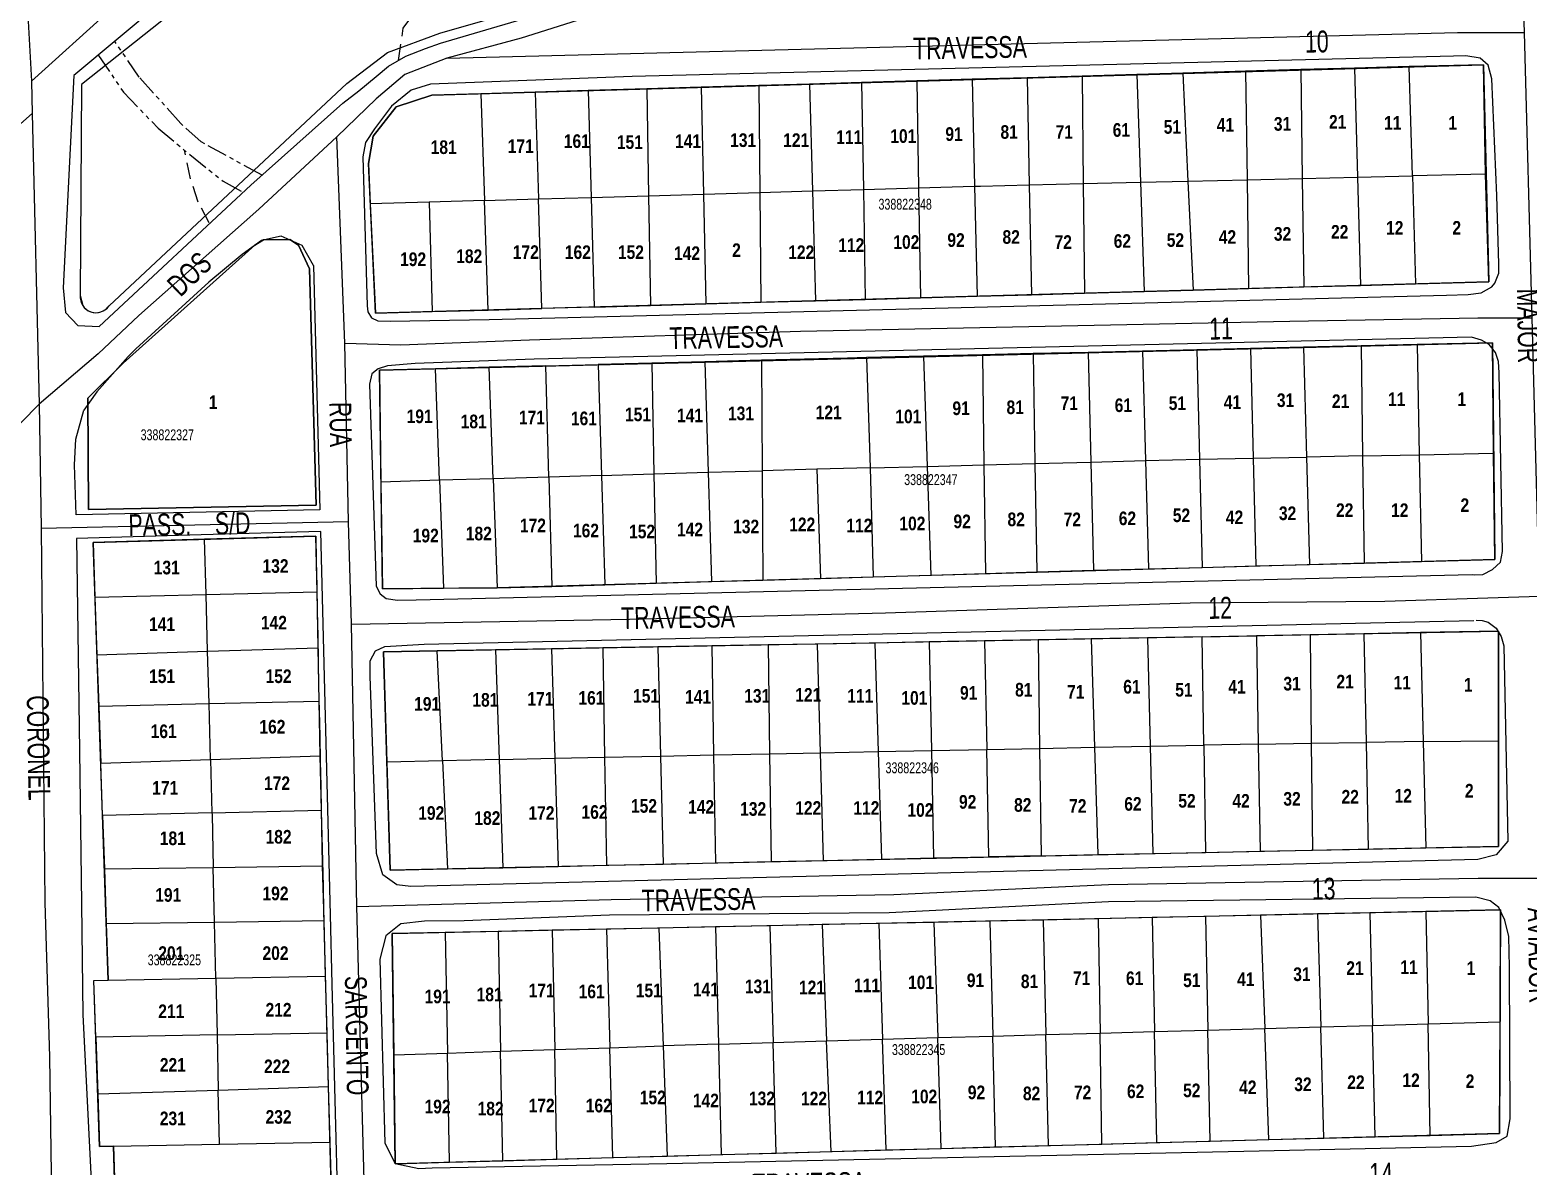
# Model space of a CAD drawing. Extents: x 204256 to 207861, y 4845615 to 4848347.
# Drawn here: x 204730 to 205005, y 4847095 to 4847303.6 of the extents above; entities that cross this region are included whole.
import ezdxf
from ezdxf.enums import TextEntityAlignment as Align

# ---------------------------------------------------------------- set-up
doc = ezdxf.new("R2010")
doc.units = 0
doc.header["$LTSCALE"] = 1.5
doc.header["$MEASUREMENT"] = 0
doc.linetypes.add('PHANTOMX2', pattern=[5, 2.5, -0.5, 0.5, -0.5, 0.5, -0.5])
doc.linetypes.add('TRACO_15', pattern=[3, 2, -1])
for name, color, linetype in [('CD-MALHA-LOTES', 40, 'CONTINUOUS'), ('CD_TXT_QUADRA', 7, 'CONTINUOUS'), ('RU-QUADRAS', 210, 'CONTINUOUS'), ('SV-CAMINHO-TRILHA', 20, 'CONTINUOUS'), ('SV-EIXO-ROD-ESTR', 7, 'CONTINUOUS'), ('SV-EIXO-RUA-PAV', 20, 'CONTINUOUS'), ('SV-ROD-FEDERAIS', 1, 'CONTINUOUS'), ('SV-RUA-NAO-PAV-S-GUIA-C-GUIA', 7, 'PHANTOMX2'), ('SV-RUA-PAVIM-S-GUIA-C-GUIA', 7, 'CONTINUOUS'), ('SV-TXT-ROD-FED', 7, 'CONTINUOUS'), ('SV-TXT-RUA-N-PAV-S-GUIA-C-GUIA', 7, 'CONTINUOUS'), ('SV-TXT-RUA-PAV-S-GUIA-C-GUIA', 7, 'CONTINUOUS'), ('Th_NmrPort', 7, 'CONTINUOUS')]:
    doc.layers.add(name, color=color, linetype=linetype)
doc.styles.add('3388-22-2D_TXT$0$ARIAL', font='ARIAL.TTF')
doc.styles.add('ARIAL', font='ARIAL.TTF')
doc.styles.get("Standard").update_dxf_attribs({"font": 'swisscbo.ttf'})

msp = doc.modelspace()

# ---------------------------------------------------------------- linework, layer by layer
at = {"layer": 'CD-MALHA-LOTES', "linetype": 'Continuous'}
for p, q in [((204941.6, 4847295.69), (204933.14, 4847295.44)), ((204953.12, 4847296.03), (204941.6, 4847295.69)), ((204941.6, 4847295.69), (204942.54, 4847275.85)), ((204963.26, 4847296.33), (204953.12, 4847296.03)), ((204953.12, 4847296.03), (204953.39, 4847276.1)), ((204973.13, 4847296.62), (204963.26, 4847296.33)), ((204963.26, 4847296.33), (204963.53, 4847276.34)), ((204983.12, 4847296.92), (204973.13, 4847296.62)), ((204973.13, 4847296.62), (204973.67, 4847276.57)), ((204996.78, 4847297.21), (204983.12, 4847296.92)), ((204983.74, 4847276.81), (204983.12, 4847296.92)), ((204997.18, 4847277.13), (204996.78, 4847297.21)), ((204853.21, 4847293.08), (204843.21, 4847292.79)), ((204863.76, 4847293.39), (204853.21, 4847293.08)), ((204853.21, 4847293.08), (204853.61, 4847273.48)), ((204873.06, 4847293.67), (204863.76, 4847293.39)), ((204863.76, 4847293.39), (204863.96, 4847273.78)), ((204882.63, 4847293.95), (204873.06, 4847293.67)), ((204873.06, 4847293.67), (204873.6, 4847274.06)), ((204892.78, 4847294.25), (204882.63, 4847293.95)), ((204882.63, 4847293.95), (204882.96, 4847274.33)), ((204902.92, 4847294.55), (204892.78, 4847294.25)), ((204892.78, 4847294.25), (204893.11, 4847274.63)), ((204913, 4847294.85), (204902.92, 4847294.55)), ((204902.92, 4847294.55), (204903.38, 4847274.93)), ((204923.13, 4847295.15), (204913, 4847294.85)), ((204913, 4847294.85), (204913.4, 4847275.17)), ((204933.14, 4847295.44), (204923.13, 4847295.15)), ((204923.13, 4847295.15), (204923.33, 4847275.4)), ((204933.14, 4847295.44), (204933.81, 4847275.64)), ((204812.72, 4847291.89), (204803.72, 4847291.62)), ((204822.72, 4847292.18), (204812.72, 4847291.89)), ((204812.72, 4847291.89), (204813.39, 4847272.3)), ((204832.43, 4847292.47), (204822.72, 4847292.18)), ((204822.72, 4847292.18), (204823.32, 4847272.59)), ((204843.21, 4847292.79), (204832.43, 4847292.47)), ((204832.43, 4847292.47), (204832.97, 4847272.87)), ((204843.21, 4847292.79), (204843.54, 4847273.18)), ((204792.1, 4847279.08), (204792.45, 4847271.69)), ((204963.53, 4847276.34), (204973.67, 4847276.57)), ((204973.67, 4847276.57), (204983.74, 4847276.81)), ((204973.67, 4847276.57), (204974.21, 4847256.72)), ((204997.18, 4847277.13), (204983.74, 4847276.81)), ((204983.74, 4847276.81), (204984.34, 4847257.01)), ((204997.77, 4847257.39), (204997.18, 4847277.13)), ((204853.61, 4847273.48), (204863.96, 4847273.78)), ((204863.96, 4847273.78), (204873.6, 4847274.06)), ((204863.96, 4847273.78), (204864.16, 4847253.61)), ((204873.6, 4847274.06), (204882.96, 4847274.33)), ((204873.6, 4847274.06), (204874.15, 4847253.89)), ((204882.96, 4847274.33), (204893.11, 4847274.63)), ((204882.96, 4847274.33), (204883.31, 4847254.15)), ((204893.11, 4847274.63), (204903.38, 4847274.93)), ((204893.11, 4847274.63), (204893.45, 4847254.44)), ((204903.38, 4847274.93), (204904.44, 4847274.96)), ((204903.38, 4847274.93), (204903.86, 4847254.73)), ((204904.44, 4847274.96), (204913.4, 4847275.17)), ((204913.4, 4847275.17), (204923.33, 4847275.4)), ((204913.4, 4847275.17), (204913.81, 4847255.01)), ((204923.33, 4847275.4), (204933.81, 4847275.64)), ((204923.33, 4847275.4), (204923.53, 4847255.29)), ((204933.81, 4847275.64), (204942.54, 4847275.85)), ((204933.81, 4847275.64), (204934.49, 4847255.6)), ((204942.54, 4847275.85), (204953.39, 4847276.1)), ((204942.54, 4847275.85), (204943.48, 4847255.85)), ((204953.39, 4847276.1), (204963.53, 4847276.34)), ((204953.39, 4847276.1), (204953.66, 4847256.14)), ((204963.53, 4847276.34), (204963.8, 4847256.43)), ((204803.28, 4847272.01), (204792.45, 4847271.69)), ((204792.45, 4847271.69), (204793.42, 4847251.61)), ((204813.39, 4847272.3), (204803.28, 4847272.01)), ((204803.28, 4847272.01), (204803.81, 4847251.9)), ((204813.39, 4847272.3), (204823.32, 4847272.59)), ((204814.08, 4847252.19), (204813.39, 4847272.3)), ((204823.32, 4847272.59), (204832.97, 4847272.87)), ((204823.94, 4847252.47), (204823.32, 4847272.59)), ((204832.97, 4847272.87), (204843.54, 4847273.18)), ((204832.97, 4847272.87), (204833.52, 4847252.74)), ((204843.54, 4847273.18), (204853.61, 4847273.48)), ((204843.54, 4847273.18), (204843.89, 4847253.03)), ((204853.61, 4847273.48), (204854.02, 4847253.32)), ((204771.28, 4847264.07), (204747.08, 4847242.46)), ((204782.51, 4847216.34), (204781.29, 4847259.77)), ((204984.34, 4847257.01), (204997.77, 4847257.39)), ((204883.31, 4847254.15), (204893.45, 4847254.44)), ((204893.45, 4847254.44), (204903.86, 4847254.73)), ((204903.86, 4847254.73), (204913.81, 4847255.01)), ((204913.81, 4847255.01), (204923.53, 4847255.29)), ((204923.53, 4847255.29), (204934.49, 4847255.6)), ((204934.49, 4847255.6), (204943.48, 4847255.85)), ((204943.48, 4847255.85), (204953.66, 4847256.14)), ((204953.66, 4847256.14), (204963.8, 4847256.43)), ((204963.8, 4847256.43), (204974.21, 4847256.72)), ((204974.21, 4847256.72), (204984.34, 4847257.01)), ((204793.42, 4847251.61), (204803.81, 4847251.9)), ((204803.81, 4847251.9), (204814.08, 4847252.19)), ((204814.08, 4847252.19), (204823.94, 4847252.47)), ((204833.52, 4847252.74), (204823.94, 4847252.47)), ((204833.52, 4847252.74), (204843.89, 4847253.03)), ((204843.89, 4847253.03), (204854.02, 4847253.32)), ((204854.02, 4847253.32), (204864.16, 4847253.61)), ((204864.16, 4847253.61), (204874.15, 4847253.89)), ((204874.15, 4847253.89), (204883.31, 4847254.15)), ((204998.45, 4847246.18), (204984.6, 4847245.85)), ((204998.66, 4847225.9), (204998.45, 4847246.18)), ((204880.07, 4847243.37), (204864.24, 4847242.96)), ((204883.56, 4847243.45), (204880.07, 4847243.37)), ((204893.99, 4847243.7), (204883.56, 4847243.45)), ((204883.56, 4847243.45), (204884.18, 4847223.2)), ((204904.81, 4847243.96), (204893.99, 4847243.7)), ((204893.99, 4847243.7), (204894.67, 4847223.47)), ((204914.1, 4847244.18), (204904.81, 4847243.96)), ((204904.81, 4847243.96), (204905.08, 4847223.75)), ((204924.25, 4847244.42), (204914.1, 4847244.18)), ((204914.1, 4847244.18), (204914.45, 4847224)), ((204934.19, 4847244.65), (204924.25, 4847244.42)), ((204924.25, 4847244.42), (204924.73, 4847224.27)), ((204944.19, 4847244.89), (204934.19, 4847244.65)), ((204934.19, 4847244.65), (204934.74, 4847224.54)), ((204954.05, 4847245.13), (204944.19, 4847244.89)), ((204944.19, 4847244.89), (204944.67, 4847224.8)), ((204963.76, 4847245.36), (204954.05, 4847245.13)), ((204954.05, 4847245.13), (204954.53, 4847225)), ((204974.32, 4847245.61), (204963.76, 4847245.36)), ((204963.76, 4847245.36), (204964.31, 4847225.2)), ((204984.6, 4847245.85), (204974.32, 4847245.61)), ((204974.32, 4847245.61), (204974.59, 4847225.41)), ((204984.6, 4847245.85), (204985.01, 4847225.62)), ((204747.08, 4847242.46), (204740.62, 4847236)), ((204804.42, 4847241.41), (204794.12, 4847241.15)), ((204794.12, 4847241.15), (204794.4, 4847220.6)), ((204814.28, 4847241.67), (204804.42, 4847241.41)), ((204805.17, 4847220.92), (204804.42, 4847241.41)), ((204824.69, 4847241.94), (204814.28, 4847241.67)), ((204815.03, 4847221.22), (204814.28, 4847241.67)), ((204824.69, 4847241.94), (204834.26, 4847242.18)), ((204825.24, 4847221.53), (204824.69, 4847241.94)), ((204844.11, 4847242.44), (204834.26, 4847242.18)), ((204834.26, 4847242.18), (204834.88, 4847221.82)), ((204853.84, 4847242.69), (204844.11, 4847242.44)), ((204844.11, 4847242.44), (204844.52, 4847222.11)), ((204864.24, 4847242.96), (204853.84, 4847242.69)), ((204853.84, 4847242.69), (204854.45, 4847222.41)), ((204864.24, 4847242.96), (204864.38, 4847222.67)), ((204740.62, 4847236), (204740.75, 4847215.54)), ((204914.45, 4847224), (204924.73, 4847224.27)), ((204924.73, 4847224.27), (204934.74, 4847224.54)), ((204924.73, 4847224.27), (204925.21, 4847204.4)), ((204934.74, 4847224.54), (204944.67, 4847224.8)), ((204934.74, 4847224.54), (204935.28, 4847204.67)), ((204944.67, 4847224.8), (204954.53, 4847225)), ((204944.67, 4847224.8), (204945.14, 4847204.94)), ((204954.53, 4847225), (204964.31, 4847225.2)), ((204954.53, 4847225), (204954.99, 4847205.2)), ((204974.59, 4847225.41), (204964.31, 4847225.2)), ((204964.31, 4847225.2), (204964.85, 4847205.46)), ((204974.59, 4847225.41), (204985.01, 4847225.62)), ((204974.59, 4847225.41), (204974.86, 4847205.73)), ((204985.01, 4847225.62), (204998.66, 4847225.9)), ((204985.01, 4847225.62), (204985.42, 4847206.01)), ((204998.87, 4847206.37), (204998.66, 4847225.9)), ((204825.24, 4847221.53), (204815.03, 4847221.22)), ((204834.88, 4847221.82), (204825.24, 4847221.53)), ((204825.24, 4847221.53), (204825.77, 4847201.45)), ((204834.88, 4847221.82), (204844.52, 4847222.11)), ((204834.88, 4847221.82), (204835.49, 4847201.74)), ((204844.52, 4847222.11), (204854.45, 4847222.41)), ((204844.52, 4847222.11), (204844.93, 4847202.02)), ((204854.45, 4847222.41), (204864.38, 4847222.67)), ((204854.45, 4847222.41), (204855.06, 4847202.32)), ((204874.41, 4847222.94), (204864.38, 4847222.67)), ((204864.38, 4847222.67), (204864.52, 4847202.6)), ((204884.18, 4847223.2), (204874.41, 4847222.94)), ((204874.41, 4847222.94), (204875.06, 4847202.92)), ((204884.18, 4847223.2), (204894.67, 4847223.47)), ((204884.18, 4847223.2), (204884.78, 4847203.2)), ((204894.67, 4847223.47), (204905.08, 4847223.75)), ((204894.67, 4847223.47), (204895.35, 4847203.52)), ((204905.08, 4847223.75), (204914.45, 4847224)), ((204905.08, 4847223.75), (204905.35, 4847203.81)), ((204914.45, 4847224), (204914.79, 4847204.09)), ((204805.17, 4847220.92), (204794.4, 4847220.6)), ((204794.4, 4847220.6), (204794.67, 4847201.02)), ((204815.03, 4847221.22), (204805.17, 4847220.92)), ((204805.17, 4847220.92), (204805.91, 4847201.09)), ((204815.03, 4847221.22), (204815.76, 4847201.16)), ((204740.75, 4847215.54), (204782.51, 4847216.34)), ((204782.46, 4847210.68), (204762.03, 4847210.1)), ((204782.67, 4847200.44), (204782.46, 4847210.68)), ((204762.03, 4847210.1), (204741.56, 4847209.51)), ((204741.56, 4847209.51), (204741.91, 4847199.48)), ((204762.3, 4847199.96), (204762.03, 4847210.1)), ((204935.28, 4847204.67), (204945.14, 4847204.94)), ((204945.14, 4847204.94), (204954.99, 4847205.2)), ((204954.99, 4847205.2), (204964.85, 4847205.46)), ((204964.85, 4847205.46), (204974.86, 4847205.73)), ((204974.86, 4847205.73), (204985.42, 4847206.01)), ((204985.42, 4847206.01), (204998.87, 4847206.37)), ((204844.93, 4847202.02), (204855.06, 4847202.32)), ((204855.06, 4847202.32), (204864.52, 4847202.6)), ((204864.52, 4847202.6), (204875.06, 4847202.92)), ((204875.06, 4847202.92), (204884.78, 4847203.2)), ((204884.78, 4847203.2), (204895.35, 4847203.52)), ((204895.35, 4847203.52), (204905.35, 4847203.81)), ((204905.35, 4847203.81), (204914.79, 4847204.09)), ((204914.79, 4847204.09), (204925.21, 4847204.4)), ((204925.21, 4847204.4), (204935.28, 4847204.67)), ((204741.91, 4847199.48), (204762.3, 4847199.96)), ((204741.91, 4847199.48), (204742.27, 4847188.86)), ((204762.3, 4847199.96), (204782.67, 4847200.44)), ((204762.59, 4847189.53), (204762.3, 4847199.96)), ((204782.87, 4847190.19), (204782.67, 4847200.44)), ((204794.67, 4847201.02), (204805.91, 4847201.09)), ((204805.91, 4847201.09), (204815.76, 4847201.16)), ((204815.76, 4847201.16), (204825.77, 4847201.45)), ((204825.77, 4847201.45), (204835.49, 4847201.74)), ((204835.49, 4847201.74), (204844.93, 4847202.02)), ((204895.06, 4847191.24), (204885.06, 4847191.05)), ((204905.19, 4847191.43), (204895.06, 4847191.24)), ((204895.06, 4847191.24), (204895.46, 4847171.3)), ((204915.04, 4847191.62), (204905.19, 4847191.43)), ((204905.19, 4847191.43), (204905.6, 4847171.5)), ((204924.78, 4847191.8), (204915.04, 4847191.62)), ((204915.04, 4847191.62), (204915.31, 4847171.69)), ((204935.13, 4847192), (204924.78, 4847191.8)), ((204924.78, 4847191.8), (204925.39, 4847171.9)), ((204945.13, 4847192.19), (204935.13, 4847192)), ((204935.13, 4847192), (204935.61, 4847172.1)), ((204945.13, 4847192.19), (204955.12, 4847192.38)), ((204945.46, 4847172.3), (204945.13, 4847192.19)), ((204964.97, 4847192.57), (204955.12, 4847192.38)), ((204955.12, 4847192.38), (204955.46, 4847172.5)), ((204974.84, 4847192.76), (204964.97, 4847192.57)), ((204964.97, 4847192.57), (204965.18, 4847172.69)), ((204985.26, 4847192.96), (204974.84, 4847192.76)), ((204974.84, 4847192.76), (204975.25, 4847172.81)), ((204999.53, 4847193.23), (204985.26, 4847192.96)), ((204985.26, 4847192.96), (204985.74, 4847172.94)), ((204999.53, 4847173.1), (204999.53, 4847193.23)), ((204742.27, 4847188.86), (204762.59, 4847189.53)), ((204742.27, 4847188.86), (204742.6, 4847179.44)), ((204762.59, 4847189.53), (204782.87, 4847190.19)), ((204762.85, 4847179.92), (204762.59, 4847189.53)), ((204783.07, 4847180.4), (204782.87, 4847190.19)), ((204804.73, 4847189.62), (204794.85, 4847189.45)), ((204794.85, 4847189.45), (204795.48, 4847169.19)), ((204815.41, 4847189.81), (204804.73, 4847189.62)), ((204805.68, 4847169.42), (204804.73, 4847189.62)), ((204825.69, 4847189.99), (204815.41, 4847189.81)), ((204815.41, 4847189.81), (204816.1, 4847169.65)), ((204835.12, 4847190.16), (204825.69, 4847189.99)), ((204825.69, 4847189.99), (204826.31, 4847169.88)), ((204845.26, 4847190.33), (204835.12, 4847190.16)), ((204835.12, 4847190.16), (204835.46, 4847170.08)), ((204855.12, 4847190.51), (204845.26, 4847190.33)), ((204845.26, 4847190.33), (204845.74, 4847170.3)), ((204865.48, 4847190.69), (204855.12, 4847190.51)), ((204855.12, 4847190.51), (204855.46, 4847170.5)), ((204874.5, 4847190.84), (204865.48, 4847190.69)), ((204865.48, 4847190.69), (204865.75, 4847170.7)), ((204885.06, 4847191.05), (204874.5, 4847190.84)), ((204874.5, 4847190.84), (204875.04, 4847170.89)), ((204885.06, 4847191.05), (204885.67, 4847171.1)), ((204762.85, 4847179.92), (204783.07, 4847180.4)), ((204783.27, 4847170.36), (204783.07, 4847180.4)), ((204742.6, 4847179.44), (204762.85, 4847179.92)), ((204742.6, 4847179.44), (204742.96, 4847169)), ((204763.12, 4847169.68), (204762.85, 4847179.92)), ((204915.31, 4847171.69), (204925.39, 4847171.9)), ((204925.39, 4847171.9), (204935.61, 4847172.1)), ((204925.39, 4847171.9), (204925.99, 4847152.2)), ((204935.61, 4847172.1), (204945.46, 4847172.3)), ((204935.61, 4847172.1), (204936.08, 4847152.41)), ((204955.46, 4847172.5), (204945.46, 4847172.3)), ((204945.46, 4847172.3), (204945.79, 4847152.61)), ((204955.46, 4847172.5), (204965.18, 4847172.69)), ((204955.46, 4847172.5), (204955.8, 4847152.81)), ((204965.18, 4847172.69), (204975.25, 4847172.81)), ((204965.18, 4847172.69), (204965.38, 4847153)), ((204985.74, 4847172.94), (204975.25, 4847172.81)), ((204975.25, 4847172.81), (204975.64, 4847153.21)), ((204985.74, 4847172.94), (204999.53, 4847173.1)), ((204985.74, 4847172.94), (204986.21, 4847153.43)), ((204999.53, 4847153.7), (204999.53, 4847173.1)), ((204742.96, 4847169), (204763.12, 4847169.68)), ((204763.12, 4847169.68), (204783.27, 4847170.36)), ((204763.12, 4847169.68), (204763.39, 4847159.86)), ((204783.47, 4847160.33), (204783.27, 4847170.36)), ((204805.68, 4847169.42), (204795.48, 4847169.19)), ((204795.48, 4847169.19), (204796.1, 4847149.33)), ((204816.1, 4847169.65), (204805.68, 4847169.42)), ((204805.68, 4847169.42), (204806.62, 4847149.57)), ((204816.1, 4847169.65), (204826.31, 4847169.88)), ((204816.1, 4847169.65), (204816.78, 4847149.8)), ((204826.31, 4847169.88), (204835.46, 4847170.08)), ((204826.31, 4847169.88), (204826.92, 4847150.03)), ((204835.46, 4847170.08), (204845.74, 4847170.3)), ((204835.46, 4847170.08), (204835.8, 4847150.23)), ((204845.74, 4847170.3), (204855.46, 4847170.5)), ((204845.74, 4847170.3), (204846.21, 4847150.46)), ((204855.46, 4847170.5), (204865.75, 4847170.7)), ((204855.46, 4847170.5), (204855.8, 4847150.68)), ((204865.75, 4847170.7), (204875.04, 4847170.89)), ((204865.75, 4847170.7), (204866.02, 4847150.91)), ((204875.04, 4847170.89), (204885.67, 4847171.1)), ((204875.04, 4847170.89), (204875.58, 4847151.13)), ((204885.67, 4847171.1), (204895.46, 4847171.3)), ((204885.67, 4847171.1), (204886.28, 4847151.37)), ((204895.46, 4847171.3), (204905.6, 4847171.5)), ((204895.46, 4847171.3), (204895.86, 4847151.59)), ((204905.6, 4847171.5), (204915.31, 4847171.69)), ((204906.01, 4847151.8), (204905.6, 4847171.5)), ((204915.31, 4847171.69), (204915.58, 4847151.99)), ((204743.29, 4847159.38), (204742.96, 4847169)), ((204763.39, 4847159.86), (204743.29, 4847159.38)), ((204743.29, 4847159.38), (204743.63, 4847149.57)), ((204763.39, 4847159.86), (204783.47, 4847160.33)), ((204763.39, 4847159.86), (204763.4, 4847159.55)), ((204763.4, 4847159.55), (204763.62, 4847149.85)), ((204783.67, 4847150.52), (204783.47, 4847160.33)), ((204945.79, 4847152.61), (204955.8, 4847152.81)), ((204955.8, 4847152.81), (204965.38, 4847153)), ((204965.38, 4847153), (204975.64, 4847153.21)), ((204975.64, 4847153.21), (204986.21, 4847153.43)), ((204986.21, 4847153.43), (204999.53, 4847153.7)), ((204763.62, 4847149.85), (204783.68, 4847150.13)), ((204783.68, 4847150.13), (204783.67, 4847150.52)), ((204783.96, 4847140.11), (204783.68, 4847150.13)), ((204816.78, 4847149.8), (204826.92, 4847150.03)), ((204826.92, 4847150.03), (204835.8, 4847150.23)), ((204835.8, 4847150.23), (204846.21, 4847150.46)), ((204846.21, 4847150.46), (204855.8, 4847150.68)), ((204855.8, 4847150.68), (204866.02, 4847150.91)), ((204866.02, 4847150.91), (204875.58, 4847151.13)), ((204875.58, 4847151.13), (204886.28, 4847151.37)), ((204886.28, 4847151.37), (204895.86, 4847151.59)), ((204895.86, 4847151.59), (204906.01, 4847151.8)), ((204915.58, 4847151.99), (204906.01, 4847151.8)), ((204915.58, 4847151.99), (204925.99, 4847152.2)), ((204925.99, 4847152.2), (204936.08, 4847152.41)), ((204936.08, 4847152.41), (204945.79, 4847152.61)), ((204743.63, 4847149.57), (204763.62, 4847149.85)), ((204743.63, 4847149.57), (204743.98, 4847139.53)), ((204763.85, 4847139.82), (204763.62, 4847149.85)), ((204796.1, 4847149.33), (204806.62, 4847149.57)), ((204806.62, 4847149.57), (204816.78, 4847149.8)), ((204986.18, 4847141.75), (204975.9, 4847141.52)), ((204999.93, 4847142.06), (204986.18, 4847141.75)), ((204986.18, 4847141.75), (204986.61, 4847121.13)), ((204999.84, 4847121.5), (204999.93, 4847142.06)), ((204743.98, 4847139.53), (204763.85, 4847139.82)), ((204743.98, 4847139.53), (204744.34, 4847129.14)), ((204763.85, 4847139.82), (204783.96, 4847140.11)), ((204764.08, 4847129.51), (204763.85, 4847139.82)), ((204784.24, 4847129.89), (204783.96, 4847140.11)), ((204855.84, 4847138.93), (204845.39, 4847138.72)), ((204865.78, 4847139.14), (204855.84, 4847138.93)), ((204855.84, 4847138.93), (204856.36, 4847117.39)), ((204875.37, 4847139.34), (204865.78, 4847139.14)), ((204865.78, 4847139.14), (204866.38, 4847117.71)), ((204885.82, 4847139.55), (204875.37, 4847139.34)), ((204875.37, 4847139.34), (204876.22, 4847118.03)), ((204895.92, 4847139.76), (204885.82, 4847139.55)), ((204885.82, 4847139.55), (204886.5, 4847118.32)), ((204906.2, 4847139.97), (204895.92, 4847139.76)), ((204895.92, 4847139.76), (204896.61, 4847118.6)), ((204915.96, 4847140.19), (204906.2, 4847139.97)), ((204906.2, 4847139.97), (204906.71, 4847118.89)), ((204926.06, 4847140.41), (204915.96, 4847140.19)), ((204915.96, 4847140.19), (204916.47, 4847119.16)), ((204936, 4847140.64), (204926.06, 4847140.41)), ((204926.06, 4847140.41), (204926.4, 4847119.44)), ((204945.76, 4847140.85), (204936, 4847140.64)), ((204936, 4847140.64), (204936.42, 4847119.72)), ((204955.87, 4847141.08), (204945.76, 4847140.85)), ((204945.76, 4847140.85), (204946.18, 4847119.99)), ((204966.33, 4847141.31), (204955.87, 4847141.08)), ((204955.87, 4847141.08), (204956.63, 4847120.29)), ((204975.9, 4847141.52), (204966.33, 4847141.31)), ((204966.33, 4847141.31), (204966.92, 4847120.58)), ((204975.9, 4847141.52), (204976.41, 4847120.84)), ((204806.17, 4847137.91), (204796.48, 4847137.71)), ((204796.48, 4847137.71), (204796.75, 4847115.45)), ((204815.93, 4847138.11), (204806.17, 4847137.91)), ((204806.17, 4847137.91), (204806.61, 4847115.77)), ((204825.86, 4847138.32), (204815.93, 4847138.11)), ((204815.93, 4847138.11), (204816.37, 4847116.09)), ((204835.81, 4847138.52), (204825.86, 4847138.32)), ((204825.86, 4847138.32), (204826.31, 4847116.41)), ((204845.39, 4847138.72), (204835.81, 4847138.52)), ((204835.81, 4847138.52), (204836.42, 4847116.74)), ((204845.39, 4847138.72), (204846.18, 4847117.06)), ((204741.72, 4847129.1), (204744.34, 4847129.14)), ((204742.07, 4847118.68), (204741.72, 4847129.1)), ((204744.34, 4847129.14), (204764.08, 4847129.51)), ((204764.08, 4847129.51), (204784.24, 4847129.89)), ((204764.08, 4847129.51), (204764.31, 4847119.08)), ((204784.53, 4847119.45), (204784.24, 4847129.89)), ((204926.4, 4847119.44), (204936.42, 4847119.72)), ((204936.42, 4847119.72), (204946.18, 4847119.99)), ((204936.83, 4847099.32), (204936.42, 4847119.72)), ((204946.18, 4847119.99), (204956.63, 4847120.29)), ((204946.6, 4847099.57), (204946.18, 4847119.99)), ((204956.63, 4847120.29), (204966.92, 4847120.58)), ((204957.38, 4847099.86), (204956.63, 4847120.29)), ((204966.92, 4847120.58), (204976.41, 4847120.84)), ((204967.49, 4847100.12), (204966.92, 4847120.58)), ((204976.41, 4847120.84), (204986.61, 4847121.13)), ((204976.91, 4847100.37), (204976.41, 4847120.84)), ((204986.61, 4847121.13), (204999.84, 4847121.5)), ((204987.03, 4847100.64), (204986.61, 4847121.13)), ((204999.76, 4847100.97), (204999.84, 4847121.5)), ((204764.31, 4847119.08), (204742.07, 4847118.68)), ((204742.07, 4847118.68), (204742.41, 4847108.27)), ((204764.31, 4847119.08), (204784.53, 4847119.45)), ((204764.31, 4847119.08), (204764.54, 4847108.97)), ((204784.8, 4847109.61), (204784.53, 4847119.45)), ((204836.42, 4847116.74), (204846.18, 4847117.06)), ((204856.36, 4847117.39), (204846.18, 4847117.06)), ((204846.18, 4847117.06), (204846.92, 4847096.84)), ((204856.36, 4847117.39), (204866.38, 4847117.71)), ((204856.36, 4847117.39), (204856.84, 4847097.12)), ((204866.38, 4847117.71), (204876.22, 4847118.03)), ((204866.95, 4847097.41), (204866.38, 4847117.71)), ((204876.22, 4847118.03), (204886.5, 4847118.32)), ((204877.04, 4847097.69), (204876.22, 4847118.03)), ((204886.5, 4847118.32), (204896.61, 4847118.6)), ((204887.15, 4847097.97), (204886.5, 4847118.32)), ((204896.61, 4847118.6), (204906.71, 4847118.89)), ((204897.27, 4847098.26), (204896.61, 4847118.6)), ((204906.71, 4847118.89), (204916.47, 4847119.16)), ((204907.21, 4847098.54), (204906.71, 4847118.89)), ((204916.47, 4847119.16), (204926.4, 4847119.44)), ((204916.97, 4847098.79), (204916.47, 4847119.16)), ((204926.73, 4847099.05), (204926.4, 4847119.44)), ((204796.75, 4847115.45), (204806.61, 4847115.77)), ((204796.75, 4847115.45), (204796.99, 4847095.43)), ((204806.61, 4847115.77), (204816.37, 4847116.09)), ((204807.01, 4847095.72), (204806.61, 4847115.77)), ((204816.37, 4847116.09), (204826.31, 4847116.41)), ((204816.76, 4847095.99), (204816.37, 4847116.09)), ((204826.31, 4847116.41), (204836.42, 4847116.74)), ((204826.72, 4847096.27), (204826.31, 4847116.41)), ((204836.99, 4847096.56), (204836.42, 4847116.74)), ((204742.41, 4847108.27), (204764.54, 4847108.97)), ((204764.54, 4847108.97), (204784.8, 4847109.61)), ((204764.77, 4847099.02), (204764.54, 4847108.97)), ((204785.08, 4847099.38), (204784.8, 4847109.61)), ((204742.41, 4847108.27), (204742.73, 4847098.62)), ((204967.49, 4847100.12), (204976.91, 4847100.37)), ((204976.91, 4847100.37), (204987.03, 4847100.64)), ((204987.03, 4847100.64), (204999.76, 4847100.97)), ((204742.73, 4847098.62), (204745.34, 4847098.67)), ((204745.34, 4847098.67), (204764.77, 4847099.02)), ((204745.34, 4847098.67), (204746.34, 4847063.73)), ((204764.77, 4847099.02), (204785.08, 4847099.38)), ((204786.07, 4847063.73), (204785.08, 4847099.38)), ((204866.95, 4847097.41), (204877.04, 4847097.69)), ((204877.04, 4847097.69), (204887.15, 4847097.97)), ((204887.15, 4847097.97), (204897.27, 4847098.26)), ((204897.27, 4847098.26), (204906.88, 4847098.53)), ((204906.88, 4847098.53), (204907.21, 4847098.54)), ((204907.21, 4847098.54), (204916.97, 4847098.79)), ((204916.97, 4847098.79), (204926.73, 4847099.05)), ((204926.73, 4847099.05), (204936.83, 4847099.32)), ((204936.83, 4847099.32), (204946.6, 4847099.57)), ((204946.6, 4847099.57), (204957.38, 4847099.86)), ((204957.38, 4847099.86), (204967.49, 4847100.12)), ((204796.99, 4847095.43), (204807.01, 4847095.72)), ((204807.01, 4847095.72), (204816.76, 4847095.99)), ((204816.76, 4847095.99), (204826.72, 4847096.27)), ((204826.72, 4847096.27), (204836.99, 4847096.56)), ((204836.99, 4847096.56), (204846.92, 4847096.84)), ((204846.92, 4847096.84), (204856.84, 4847097.12)), ((204856.84, 4847097.12), (204866.95, 4847097.41))]:
    msp.add_line(p, q, dxfattribs=at)
at = {"layer": 'CD-MALHA-LOTES'}
msp.add_lwpolyline([(204986.23, 4847379.59), (204783.66, 4847328.75), (204739.45, 4847293.6), (204739.21, 4847254.84, 0.774347), (204744.49, 4847252.98), (204788.17, 4847293.76), (204795.58, 4847299.46), (204805.2, 4847303.01), (204987.51, 4847355.35, 0.301593), (204993.26, 4847361.42), (204992.37, 4847373.92, 0.470525)], format="xyb", close=True, dxfattribs=at)
at = {"layer": 'CD-MALHA-LOTES', "linetype": 'Continuous'}
for points in [[(204803.72, 4847291.62), (204797.22, 4847289.47), (204792.95, 4847284.11), (204792.1, 4847279.08)], [(204777.67, 4847265.11), (204772.87, 4847265.09), (204771.28, 4847264.07)], [(204781.29, 4847259.77), (204779.25, 4847264.11), (204777.67, 4847265.11)]]:
    msp.add_lwpolyline(points, dxfattribs=at)
at = {"layer": 'RU-QUADRAS', "color": 6, "linetype": 'Continuous'}
for points in [[(204986.23, 4847379.59), (204783.66, 4847328.75), (204739.45, 4847293.6), (204739.21, 4847254.84), (204739.66, 4847253.03, 0.538623), (204744.49, 4847252.98), (204788.17, 4847293.76), (204795.58, 4847299.46), (204805.2, 4847303.01), (204987.51, 4847355.35), (204990.18, 4847356.55, 0.197799), (204993.26, 4847361.42), (204991.98, 4847376.25, 0.342114)], [(204741.56, 4847209.51), (204782.46, 4847210.68, 0.003755), (204786.07, 4847063.73), (204746.34, 4847063.73), (204745.34, 4847098.66), (204742.73, 4847098.62), (204741.72, 4847129.1), (204744.33, 4847129.14)]]:
    msp.add_lwpolyline(points, format="xyb", close=True, dxfattribs=at)
for points in [[(204792.1, 4847279.08), (204792.95, 4847284.11), (204797.22, 4847289.47), (204803.72, 4847291.62), (204996.78, 4847297.21), (204997.77, 4847257.39), (204793.42, 4847251.61)], [(204740.62, 4847236), (204747.08, 4847242.46), (204771.28, 4847264.07), (204772.87, 4847265.09), (204777.67, 4847265.11), (204779.25, 4847264.11), (204781.29, 4847259.77), (204782.51, 4847216.34), (204740.75, 4847215.54)], [(204794.12, 4847241.15), (204998.45, 4847246.18), (204998.87, 4847206.37), (204815.76, 4847201.16), (204794.67, 4847201.02)], [(204794.85, 4847189.45), (204999.53, 4847193.23), (204999.53, 4847153.7), (204796.1, 4847149.33)], [(204796.48, 4847137.71), (204999.93, 4847142.06), (204999.76, 4847100.97), (204796.99, 4847095.43)]]:
    msp.add_lwpolyline(points, close=True, dxfattribs=at)
at = {"layer": 'SV-CAMINHO-TRILHA', "linetype": 'TRACO_15'}
for points in [[(204797.61, 4847298.01), (204798.49, 4847303.94), (204802.13, 4847308.81), (204804.29, 4847310.31), (204809.36, 4847314.32), (204814.28, 4847318.73), (204815.42, 4847319.92), (204819.56, 4847324.82), (204821.18, 4847326.99), (204823.62, 4847331.67), (204825.7, 4847335.74), (204828.01, 4847340.42), (204828.03, 4847341.29)], [(204762.85, 4847268.23), (204760.85, 4847272), (204759.42, 4847276.3), (204758.33, 4847281.54)]]:
    msp.add_lwpolyline(points, dxfattribs=at)
at = {"layer": 'SV-EIXO-ROD-ESTR'}
for points in [[(205012.44, 4847358.12), (205002.58, 4847355.38), (204988.17, 4847351.37), (204946.14, 4847339.11), (204891.72, 4847323.34), (204851.44, 4847311.83), (204840.68, 4847308.58), (204820.16, 4847302.08), (204806.47, 4847298.45), (204798.77, 4847295.45), (204793.51, 4847290.94), (204786.31, 4847284), (204772, 4847270.68), (204749.98, 4847251.16), (204742.47, 4847244.15), (204731.64, 4847234.88), (204718.2, 4847221.26), (204702.94, 4847207), (204689.18, 4847193.49), (204674.01, 4847179.28), (204666.41, 4847171.72), (204662.82, 4847168.23)], [(204648.07, 4847215.3), (204730.41, 4847288.29)]]:
    msp.add_lwpolyline(points, dxfattribs=at)
at = {"layer": 'SV-EIXO-RUA-PAV'}
for points in [[(204723.53, 4847559.37), (204724.24, 4847532.87), (204724.8, 4847500.42), (204726.11, 4847447.36), (204727.08, 4847396.32), (204728.47, 4847343.79), (204729.27, 4847311.89), (204730.24, 4847294.22), (204730.41, 4847288.29), (204731.64, 4847234.88), (204732.04, 4847212.07), (204732.68, 4847143.4), (204733.58, 4847115.04), (204734.26, 4847067.84), (204734.83, 4847055.73), (204736.02, 4847039.19), (204737.08, 4846988.11), (204738.13, 4846941.63), (204738.03, 4846933.47)], [(204730.24, 4847294.22), (204744.76, 4847307.29), (204773.55, 4847329.31), (204784.63, 4847336.29), (204795.5, 4847338.16), (204836.83, 4847347.2), (204847.42, 4847349.68), (204865.97, 4847354.34), (204884.04, 4847358.65), (204888.5, 4847359.73), (204915.1, 4847365.83), (204940.83, 4847372.75)], [(205011.93, 4846939.79), (205011.15, 4846991.02), (205010.53, 4847042.95), (205009.5, 4847093.97), (205008.28, 4847145.58), (205008.31, 4847147.9), (205007.09, 4847199.67), (205005.7, 4847250.78), (205004.35, 4847303.13), (205002.58, 4847355.38)], [(204806.47, 4847298.45), (204992.02, 4847303.12), (205004.35, 4847303.13)], [(204795.75, 4846935.24), (204794.48, 4846986.95), (204793.18, 4847038.09), (204792.56, 4847056.84), (204791.4, 4847090.01), (204789.98, 4847142.65), (204789.01, 4847194.48), (204788.44, 4847213.28), (204787.77, 4847246.12), (204786.31, 4847284)], [(204787.77, 4847246.12), (204798.03, 4847245.81), (204821.66, 4847246.74), (204871.4, 4847248.29), (204961.24, 4847250.16), (204995.75, 4847250.78), (205005.7, 4847250.78)], [(204788.44, 4847213.28), (204732.04, 4847212.07)], [(204789.01, 4847194.48), (204840.02, 4847195.4), (204887.05, 4847196.62), (204942.95, 4847198.45), (204978.68, 4847198.76), (204997.62, 4847199.37), (205007.09, 4847199.67)], [(204789.98, 4847142.65), (204836.66, 4847143.93), (204888.58, 4847144.85), (204927.98, 4847146.68), (204995.79, 4847147.9), (205008.31, 4847147.9)]]:
    msp.add_lwpolyline(points, dxfattribs=at)
at = {"layer": 'SV-ROD-FEDERAIS'}
for points in [[(204736.5, 4847251.72), (204738.74, 4847249.36), (204742.69, 4847249.16), (204770.55, 4847275.13), (204787.4, 4847290.15), (204790.34, 4847292.41), (204793.53, 4847295.09), (204795.76, 4847296.96), (204798.97, 4847298.79), (204802.58, 4847300.23), (204805.31, 4847301.19), (204848.83, 4847314.07), (204890.24, 4847326.14), (204943.93, 4847341.68), (204986.44, 4847353.94), (204992.47, 4847355.71)], [(204803.5, 4847293.66), (204799.94, 4847292.58), (204796.37, 4847289.63), (204793.25, 4847285.49)], [(204782.05, 4847260.37), (204779.94, 4847264.06), (204776.1, 4847265.73), (204772.48, 4847264.95), (204768.95, 4847262.38), (204762.8, 4847257.29), (204755.75, 4847250.89), (204749.41, 4847245.06), (204748, 4847243.64), (204742.28, 4847237.17), (204739.88, 4847233.82)]]:
    msp.add_lwpolyline(points, dxfattribs=at)
at = {"layer": 'SV-RUA-NAO-PAV-S-GUIA-C-GUIA'}
for points in [[(204772.58, 4847276.95), (204761.39, 4847283.06), (204757.68, 4847286.44), (204750.05, 4847294.94), (204745.47, 4847301.61)], [(204742.45, 4847299.1), (204747.14, 4847292.19), (204753.49, 4847285.58), (204759.32, 4847280.72), (204765.45, 4847275.83), (204769.13, 4847273.81)]]:
    msp.add_lwpolyline(points, dxfattribs=at)
at = {"layer": 'SV-RUA-PAVIM-S-GUIA-C-GUIA'}
for points in [[(204948.08, 4847370.67), (204916.19, 4847362.62), (204862.81, 4847349.32), (204793.59, 4847333.34), (204787.94, 4847332.06), (204785.47, 4847331.66), (204781.86, 4847330.18), (204778.46, 4847328.49), (204774.74, 4847326.12), (204769.87, 4847321.88), (204738, 4847295.26), (204736.06, 4847256.29), (204736.5, 4847251.72)], [(204791.56, 4847282.96), (204791.1, 4847280.33), (204791.89, 4847252.98), (204791.98, 4847251.87), (204792.64, 4847250.73), (204793.82, 4847250.22), (204796.09, 4847250.13), (204814.26, 4847250.47), (204990, 4847254.94), (204994, 4847255.06), (204996.35, 4847255.35), (204998.34, 4847256.46), (204998.87, 4847257.1), (204999.58, 4847258.93), (204999.61, 4847260.64), (204999.23, 4847273.2), (204998.32, 4847294.66), (204997.67, 4847297.12), (204996.18, 4847298.45), (204993.57, 4847298.84), (204991.3, 4847298.81), (204840.5, 4847295.07), (204803.5, 4847293.66)], [(204793.25, 4847285.49), (204791.56, 4847282.96)], [(204782.05, 4847260.37), (204783.21, 4847215.53), (204738.44, 4847214.56), (204738.14, 4847223.75), (204738.39, 4847228.45), (204739.88, 4847233.82)], [(204995.43, 4847195.24), (204996.55, 4847195.21), (204997.65, 4847194.85), (204999.09, 4847193.77), (205000.03, 4847192.23), (205000.55, 4847190.54), (205001.26, 4847154.65), (204999.12, 4847152.17), (204995.76, 4847151.3), (204799.92, 4847146.32), (204797.35, 4847146.62), (204794.76, 4847148.48), (204793.56, 4847152.39), (204792.44, 4847184.93), (204792.4, 4847187.75), (204793.43, 4847189.61), (204795.1, 4847190.39), (204802.31, 4847190.81), (204995.05, 4847195.21)]]:
    msp.add_lwpolyline(points, dxfattribs=at)
for points in [[(204995.18, 4847203.55), (204996.67, 4847203.65), (204998.44, 4847204.57), (204999.94, 4847205.89), (205000.3, 4847207.87), (204999.65, 4847240.67), (204999.55, 4847242.74), (204999, 4847244.38), (204997.81, 4847245.84), (204996.43, 4847246.67), (204994.57, 4847247.22), (204822.52, 4847243.15), (204800.71, 4847242.37), (204795.62, 4847241.93), (204793.9, 4847241.41), (204792.72, 4847240.47), (204792.31, 4847238.59), (204793.51, 4847201.5), (204794.28, 4847200.09), (204795.34, 4847199.23), (204797.44, 4847198.93), (204800.89, 4847198.98), (204994.7, 4847203.65)], [(204742.16, 4847062), (204743.12, 4847060.45), (204762.34, 4847060.61), (204773.22, 4847060.71), (204784.51, 4847061.17), (204786.58, 4847062.34), (204787.11, 4847064.62), (204785.45, 4847128.41), (204785.14, 4847141.15), (204783.34, 4847211.52), (204761.43, 4847210.91), (204738.54, 4847210.24), (204739.08, 4847171.26), (204739.44, 4847143.18), (204739.69, 4847122.78), (204741.38, 4847088.68), (204741.74, 4847069.69)], [(204803.83, 4847094.67), (204846.9, 4847095.48), (204952.83, 4847097.72), (204994.6, 4847098.66), (204999.11, 4847099.33), (205001.12, 4847100.48), (205001.7, 4847103.7), (205001.54, 4847131.55), (205001.47, 4847137.17), (205000.74, 4847140.18), (204999.58, 4847142.49), (204997.99, 4847143.74), (204995.39, 4847144.38), (204927.94, 4847143.53), (204887.71, 4847141.51), (204836.37, 4847141.08), (204809.67, 4847140.06), (204802.39, 4847139.99), (204798.04, 4847139.48), (204795.29, 4847137.26), (204794.19, 4847133), (204795.1, 4847099.24), (204797.02, 4847095.49), (204801.38, 4847094.58)]]:
    msp.add_lwpolyline(points, close=True, dxfattribs=at)

# ---------------------------------------------------------------- texts
at = {"layer": 'CD_TXT_QUADRA', "linetype": 'Continuous', "style": 'ARIAL', "width": 0.7}
for s, p in [('338822348', (204885.74, 4847270.62)), ('338822327', (204750.29, 4847228.28)), ('338822347', (204890.45, 4847220.05)), ('338822346', (204887.03, 4847167.14)), ('338822325', (204751.59, 4847131.87)), ('338822345', (204888.21, 4847115.4))]:
    msp.add_text(s, height=2, dxfattribs=at).set_placement(p)
at = {"layer": 'SV-TXT-ROD-FED', "style": 'ARIAL', "width": 0.7}
msp.add_text('DOS', height=4, rotation=44, dxfattribs=at).set_placement((204757.59, 4847254.43))
at = {"layer": 'SV-TXT-RUA-N-PAV-S-GUIA-C-GUIA', "style": 'ARIAL', "width": 0.7}
msp.add_text('AVENIDA                                                       MAJOR                                                                                            AVIADOR                                                                                                            SEDA', height=4, rotation=271, dxfattribs=at).set_placement((205001.58, 4847333.02))
at = {"layer": 'SV-TXT-RUA-PAV-S-GUIA-C-GUIA', "width": 0.7}
for s, rotation, style, p in [('TRAVESSA                                               10', 1, 'ARIAL', (204892.13, 4847298.19)), ('TRAVESSA                                                                        11', 1, 'ARIAL', (204847.37, 4847245.02)), ('RUA', 271, 'ARIAL', (204784.93, 4847235.28)), ('PASS.    S/D', 1, '3388-22-2D_TXT$0$ARIAL', (204748.09, 4847210.69)), ('TRAVESSA                                                                                12', 1, 'ARIAL', (204838.53, 4847193.59)), ('CORONEL                                                                                     AVIADOR', 271, 'ARIAL', (204729.38, 4847181.42)), ('TRAVESSA                                                                                              13', 1, 'ARIAL', (204842.31, 4847141.74)), ('SARGENTO', 271, 'ARIAL', (204787.78, 4847129.9)), ('TRAVESSA                                                                                     14', 1, 'ARIAL', (204862.64, 4847089.58))]:
    msp.add_text(s, height=4, rotation=rotation, dxfattribs=dict(at, style=style)).set_placement(p)
at = {"layer": 'Th_NmrPort', "color": 1}
for s, p in [('41', (204947.83, 4847286.19)), ('31', (204958.31, 4847286.37)), ('21', (204968.43, 4847286.74)), ('11', (204978.54, 4847286.55)), ('1', (204990.33, 4847286.55)), ('131', (204858.5, 4847283.38)), ('121', (204868.24, 4847283.38)), ('111', (204877.97, 4847283.94)), ('101', (204887.9, 4847284.13)), ('91', (204898.01, 4847284.5)), ('81', (204908.13, 4847284.88)), ('71', (204918.24, 4847284.88)), ('61', (204928.73, 4847285.25)), ('51', (204938.09, 4847285.81)), ('181', (204803.53, 4847282.09)), ('171', (204817.68, 4847282.27)), ('161', (204827.97, 4847283.2)), ('151', (204837.71, 4847283.02)), ('141', (204848.39, 4847283.2)), ('12', (204978.91, 4847267.28)), ('2', (204991.08, 4847267.28)), ('112', (204878.35, 4847264.11)), ('102', (204888.46, 4847264.67)), ('92', (204898.38, 4847265.04)), ('82', (204908.5, 4847265.6)), ('72', (204918.05, 4847264.67)), ('62', (204928.91, 4847264.86)), ('52', (204938.65, 4847265.04)), ('42', (204948.2, 4847265.6)), ('32', (204958.31, 4847266.17)), ('22', (204968.8, 4847266.54)), ('192', (204797.92, 4847261.51)), ('182', (204808.22, 4847262.07)), ('172', (204818.61, 4847262.82)), ('162', (204828.16, 4847262.81)), ('152', (204837.9, 4847262.81)), ('142', (204848.2, 4847262.62)), ('2', (204858.87, 4847263.18)), ('122', (204869.17, 4847262.8)), ('1', (204762.81, 4847235.25)), ('91', (204899.31, 4847234.15)), ('81', (204909.24, 4847234.33)), ('71', (204919.16, 4847235.08)), ('61', (204929.09, 4847234.71)), ('51', (204939.01, 4847235.08)), ('41', (204949.12, 4847235.27)), ('31', (204958.86, 4847235.64)), ('21', (204968.97, 4847235.45)), ('11', (204979.27, 4847235.82)), ('1', (204992.01, 4847235.82)), ('191', (204799.12, 4847232.67)), ('181', (204809.04, 4847231.73)), ('171', (204819.72, 4847232.47)), ('161', (204829.27, 4847232.29)), ('151', (204839.2, 4847233.03)), ('141', (204848.75, 4847232.85)), ('131', (204858.11, 4847233.21)), ('121', (204874.21, 4847233.4)), ('101', (204888.82, 4847232.65)), ('32', (204959.24, 4847214.87)), ('22', (204969.72, 4847215.44)), ('12', (204979.83, 4847215.43)), ('2', (204992.57, 4847216.36)), ('172', (204819.91, 4847212.64)), ('142', (204848.75, 4847211.89)), ('132', (204859.05, 4847212.44)), ('122', (204869.35, 4847212.82)), ('112', (204879.83, 4847212.63)), ('102', (204889.57, 4847213)), ('92', (204899.5, 4847213.38)), ('82', (204909.42, 4847213.75)), ('72', (204919.72, 4847213.75)), ('62', (204929.84, 4847213.94)), ('52', (204939.76, 4847214.5)), ('42', (204949.5, 4847214.13)), ('192', (204800.24, 4847210.78)), ('182', (204809.98, 4847211.15)), ('162', (204829.65, 4847211.7)), ('152', (204839.95, 4847211.52)), ('131', (204752.69, 4847204.91)), ('132', (204772.66, 4847205.19)), ('141', (204751.84, 4847194.51)), ('142', (204772.37, 4847194.79)), ('151', (204751.84, 4847184.95)), ('152', (204773.22, 4847184.95)), ('91', (204900.7, 4847181.9)), ('81', (204910.81, 4847182.47)), ('71', (204920.36, 4847182.09)), ('61', (204930.66, 4847183.03)), ('51', (204940.21, 4847182.47)), ('41', (204949.95, 4847183.03)), ('31', (204960.06, 4847183.59)), ('21', (204969.8, 4847183.96)), ('11', (204980.28, 4847183.77)), ('1', (204993.2, 4847183.39)), ('191', (204800.5, 4847179.87)), ('181', (204811.18, 4847180.61)), ('171', (204821.29, 4847180.8)), ('161', (204830.65, 4847180.98)), ('151', (204840.68, 4847181.35)), ('141', (204850.23, 4847181.17)), ('131', (204861.09, 4847181.35)), ('121', (204870.45, 4847181.53)), ('111', (204880, 4847181.34)), ('101', (204889.93, 4847180.97)), ('161', (204752.13, 4847174.84)), ('162', (204772.09, 4847175.68)), ('172', (204772.94, 4847165.31)), ('171', (204752.41, 4847164.46)), ('32', (204960.06, 4847162.44)), ('22', (204970.73, 4847162.82)), ('12', (204980.47, 4847163)), ('2', (204993.39, 4847163.93)), ('192', (204801.25, 4847159.84)), ('172', (204821.48, 4847159.84)), ('162', (204831.22, 4847160.02)), ('152', (204840.3, 4847161.14)), ('142', (204850.79, 4847160.96)), ('132', (204860.34, 4847160.58)), ('122', (204870.45, 4847160.76)), ('112', (204881.12, 4847160.76)), ('102', (204891.05, 4847160.39)), ('92', (204900.51, 4847161.88)), ('82', (204910.62, 4847161.32)), ('72', (204920.73, 4847161.13)), ('62', (204930.85, 4847161.51)), ('52', (204940.77, 4847162.07)), ('42', (204950.7, 4847162.07)), ('182', (204811.55, 4847158.91)), ('181', (204753.81, 4847155.19)), ('182', (204773.22, 4847155.47)), ('191', (204752.97, 4847144.79)), ('192', (204772.66, 4847145.07)), ('201', (204753.53, 4847134.11)), ('202', (204772.66, 4847134.11)), ('71', (204921.42, 4847129.5)), ('61', (204931.16, 4847129.5)), ('31', (204961.87, 4847130.24)), ('21', (204971.61, 4847131.36)), ('11', (204981.53, 4847131.54)), ('1', (204993.7, 4847131.36)), ('171', (204821.51, 4847127.26)), ('161', (204830.69, 4847127.07)), ('151', (204841.18, 4847127.26)), ('141', (204851.66, 4847127.45)), ('131', (204861.21, 4847128)), ('121', (204871.14, 4847127.81)), ('111', (204881.25, 4847128.19)), ('101', (204891.17, 4847128.75)), ('91', (204901.95, 4847129.12)), ('81', (204911.87, 4847128.93)), ('51', (204941.65, 4847129.12)), ('41', (204951.57, 4847129.31)), ('191', (204802.41, 4847126.15)), ('181', (204811.96, 4847126.52)), ('211', (204753.53, 4847123.43)), ('212', (204773.22, 4847123.71)), ('221', (204753.81, 4847113.6)), ('222', (204772.94, 4847113.32)), ('22', (204971.79, 4847110.41)), ('12', (204981.91, 4847110.77)), ('2', (204993.52, 4847110.59)), ('152', (204841.92, 4847107.61)), ('132', (204861.96, 4847107.43)), ('122', (204871.51, 4847107.42)), ('112', (204881.81, 4847107.6)), ('102', (204891.74, 4847107.79)), ('92', (204902.13, 4847108.54)), ('82', (204912.25, 4847108.35)), ('72', (204921.61, 4847108.54)), ('62', (204931.35, 4847108.73)), ('52', (204941.65, 4847108.91)), ('42', (204951.94, 4847109.47)), ('32', (204962.06, 4847110.03)), ('192', (204802.41, 4847105.94)), ('182', (204812.15, 4847105.56)), ('172', (204821.51, 4847106.13)), ('162', (204832, 4847106.12)), ('142', (204851.66, 4847107.05)), ('231', (204753.81, 4847103.76)), ('232', (204773.22, 4847104.04))]:
    msp.add_text(s, height=2.5, dxfattribs=at).set_placement(p, align=Align.MIDDLE_LEFT)

doc.saveas('drawing.dxf')
